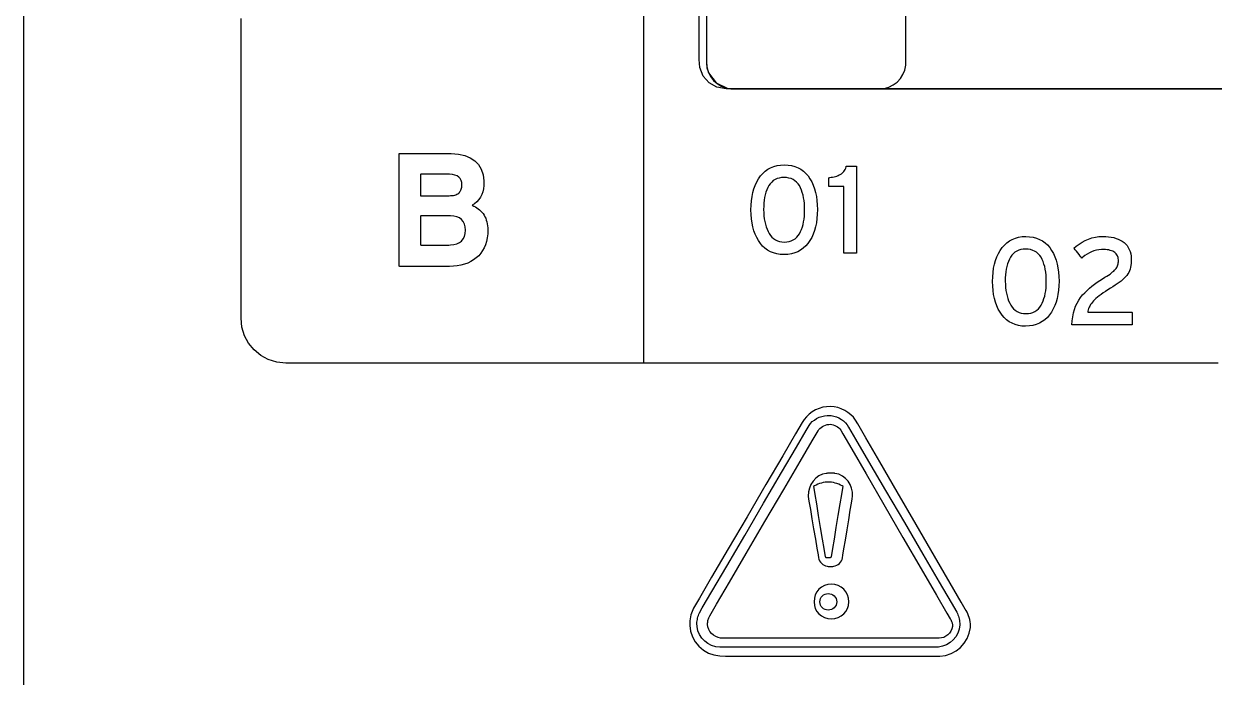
# Model space of a CAD drawing. Extents: x 1 to 47.7, y 0.2 to 35.
# Drawn here: x 25.996 to 27.326, y 10.314 to 11.044 of the extents above; entities that cross this region are included whole.
import ezdxf

# ---------------------------------------------------------------- set-up
doc = ezdxf.new("R2010")
doc.units = 0
doc.header["$MEASUREMENT"] = 0
for name, color, linetype in [('5_1___24__TARGET_LEDS___12', 7, 'CONTINUOUS'), ('6_1__EMPTY_IO_BOARD_POSITI', 7, 'CONTINUOUS'), ('6_2___8__INDEPENDENT_INPUT', 7, 'CONTINUOUS'), ('6_3___8__OPTOISO_INDEPENDE', 7, 'CONTINUOUS'), ('6_4___24__OPTOISO_INDEPEND', 7, 'CONTINUOUS'), ('6_5___8__INDEPENDENT_INPUT', 7, 'CONTINUOUS'), ('6_6___8__INDEPENDENT_INPUT', 7, 'CONTINUOUS'), ('6_7___8__OPTOISO_INDEPENDE', 7, 'CONTINUOUS'), ('6_8___8__OPTOISO_INDEPENDE', 7, 'CONTINUOUS'), ('7_0_____DWG', 7, 'CONTINUOUS')]:
    doc.layers.add(name, color=color, linetype=linetype)

msp = doc.modelspace()

# ---------------------------------------------------------------- linework, layer by layer
at = {"layer": '5_1___24__TARGET_LEDS___12'}
for points in [[(26.7589, 11.0967), (26.7589, 11.04), (26.7589, 11.0269), (26.7589, 11.0157), (26.7589, 11.0071), (26.7589, 11.0018), (26.7592, 10.9959), (26.7613, 10.989), (26.7698, 10.9778), (26.7829, 10.9717), (26.7866, 10.9712), (26.7885, 10.9711), (26.7909, 10.9711), (26.7957, 10.9711), (26.8032, 10.9711), (26.8134, 10.9711), (26.8261, 10.9711), (26.8415, 10.9711), (26.8593, 10.9711), (26.8796, 10.9711), (26.9023, 10.9711), (26.9273, 10.9711), (26.9547, 10.9711), (26.9842, 10.9711), (27.0159, 10.9711), (27.0497, 10.9711), (27.0856, 10.9711), (27.1235, 10.9711), (27.1633, 10.9711), (27.2486, 10.9711), (27.3411, 10.9711)], [(26.7589, 11.0578), (26.7589, 11.016), (26.7589, 11.0003), (26.7594, 10.9948), (26.761, 10.9896), (26.7635, 10.9848), (26.7667, 10.9806), (26.7707, 10.9771), (26.7754, 10.9742), (26.7805, 10.9723), (26.786, 10.9712), (26.7905, 10.9711), (26.8023, 10.9711), (26.8229, 10.9711), (26.849, 10.9711), (26.8775, 10.9711), (26.9052, 10.9711), (26.9289, 10.9711), (26.9455, 10.9711), (26.9518, 10.9711), (26.9575, 10.9716), (26.9628, 10.9731), (26.9677, 10.9756), (26.972, 10.9787), (26.9756, 10.9826), (26.9785, 10.9871), (26.9805, 10.9921), (26.9816, 10.9975), (26.9817, 11.0044), (26.9817, 11.0342), (26.9817, 11.0859)]]:
    msp.add_lwpolyline(points, dxfattribs=at)
at = {"layer": '6_1__EMPTY_IO_BOARD_POSITI'}
msp.add_lwpolyline([(27.3928, 10.971), (27.3244, 10.971), (27.2594, 10.971), (27.1978, 10.971), (27.1398, 10.971), (27.0855, 10.971), (27.0352, 10.971), (26.989, 10.971), (26.9469, 10.971), (26.9093, 10.971), (26.8761, 10.971), (26.8477, 10.971), (26.824, 10.971), (26.8054, 10.971), (26.7919, 10.971), (26.7837, 10.971), (26.7809, 10.971), (26.7706, 10.9729), (26.7618, 10.9779), (26.7553, 10.9855), (26.7515, 10.995), (26.7509, 11.004), (26.7509, 11.0138), (26.7509, 11.0286), (26.7509, 11.0661)], dxfattribs=at)
at = {"layer": '6_2___8__INDEPENDENT_INPUT'}
for points in [[(26.7589, 11.0967), (26.7589, 11.04), (26.7589, 11.0269), (26.7589, 11.0157), (26.7589, 11.0071), (26.7589, 11.0018), (26.7592, 10.9959), (26.7613, 10.989), (26.7698, 10.9778), (26.7829, 10.9717), (26.7866, 10.9712), (26.7885, 10.9711), (26.7909, 10.9711), (26.7957, 10.9711), (26.8032, 10.9711), (26.8134, 10.9711), (26.8261, 10.9711), (26.8415, 10.9711), (26.8593, 10.9711), (26.8796, 10.9711), (26.9023, 10.9711), (26.9273, 10.9711), (26.9547, 10.9711), (26.9842, 10.9711), (27.0159, 10.9711), (27.0497, 10.9711), (27.0856, 10.9711), (27.1235, 10.9711), (27.1633, 10.9711), (27.2486, 10.9711), (27.3411, 10.9711)], [(26.7589, 11.0578), (26.7589, 11.016), (26.7589, 11.0003), (26.7594, 10.9948), (26.761, 10.9896), (26.7635, 10.9848), (26.7667, 10.9806), (26.7707, 10.9771), (26.7754, 10.9742), (26.7805, 10.9723), (26.786, 10.9712), (26.7905, 10.9711), (26.8023, 10.9711), (26.8229, 10.9711), (26.849, 10.9711), (26.8775, 10.9711), (26.9052, 10.9711), (26.9289, 10.9711), (26.9455, 10.9711), (26.9518, 10.9711), (26.9575, 10.9716), (26.9628, 10.9731), (26.9677, 10.9756), (26.972, 10.9787), (26.9756, 10.9826), (26.9785, 10.9871), (26.9805, 10.9921), (26.9816, 10.9975), (26.9817, 11.0044), (26.9817, 11.0342), (26.9817, 11.0859)]]:
    msp.add_lwpolyline(points, dxfattribs=at)
at = {"layer": '6_3___8__OPTOISO_INDEPENDE'}
for points in [[(26.7589, 11.0967), (26.7589, 11.04), (26.7589, 11.0269), (26.7589, 11.0157), (26.7589, 11.0071), (26.7589, 11.0018), (26.7592, 10.9959), (26.7613, 10.989), (26.7698, 10.9778), (26.7829, 10.9717), (26.7866, 10.9712), (26.7885, 10.9711), (26.7909, 10.9711), (26.7957, 10.9711), (26.8032, 10.9711), (26.8134, 10.9711), (26.8261, 10.9711), (26.8415, 10.9711), (26.8593, 10.9711), (26.8796, 10.9711), (26.9023, 10.9711), (26.9273, 10.9711), (26.9547, 10.9711), (26.9842, 10.9711), (27.0159, 10.9711), (27.0497, 10.9711), (27.0856, 10.9711), (27.1235, 10.9711), (27.1633, 10.9711), (27.2486, 10.9711), (27.3411, 10.9711)], [(26.7589, 11.0578), (26.7589, 11.016), (26.7589, 11.0003), (26.7594, 10.9948), (26.761, 10.9896), (26.7635, 10.9848), (26.7667, 10.9806), (26.7707, 10.9771), (26.7754, 10.9742), (26.7805, 10.9723), (26.786, 10.9712), (26.7905, 10.9711), (26.8023, 10.9711), (26.8229, 10.9711), (26.849, 10.9711), (26.8775, 10.9711), (26.9052, 10.9711), (26.9289, 10.9711), (26.9455, 10.9711), (26.9518, 10.9711), (26.9575, 10.9716), (26.9628, 10.9731), (26.9677, 10.9756), (26.972, 10.9787), (26.9756, 10.9826), (26.9785, 10.9871), (26.9805, 10.9921), (26.9816, 10.9975), (26.9817, 11.0044), (26.9817, 11.0342), (26.9817, 11.0859)]]:
    msp.add_lwpolyline(points, dxfattribs=at)
at = {"layer": '6_4___24__OPTOISO_INDEPEND'}
for points in [[(26.7589, 11.0967), (26.7589, 11.04), (26.7589, 11.0269), (26.7589, 11.0157), (26.7589, 11.0071), (26.7589, 11.0018), (26.7592, 10.9959), (26.7613, 10.989), (26.7698, 10.9778), (26.7829, 10.9717), (26.7866, 10.9712), (26.7885, 10.9711), (26.7909, 10.9711), (26.7957, 10.9711), (26.8032, 10.9711), (26.8134, 10.9711), (26.8261, 10.9711), (26.8415, 10.9711), (26.8593, 10.9711), (26.8796, 10.9711), (26.9023, 10.9711), (26.9273, 10.9711), (26.9547, 10.9711), (26.9842, 10.9711), (27.0159, 10.9711), (27.0497, 10.9711), (27.0856, 10.9711), (27.1235, 10.9711), (27.1633, 10.9711), (27.2486, 10.9711), (27.3411, 10.9711)], [(26.7589, 11.0578), (26.7589, 11.016), (26.7589, 11.0003), (26.7594, 10.9948), (26.761, 10.9896), (26.7635, 10.9848), (26.7667, 10.9806), (26.7707, 10.9771), (26.7754, 10.9742), (26.7805, 10.9723), (26.786, 10.9712), (26.7905, 10.9711), (26.8023, 10.9711), (26.8229, 10.9711), (26.849, 10.9711), (26.8775, 10.9711), (26.9052, 10.9711), (26.9289, 10.9711), (26.9455, 10.9711), (26.9518, 10.9711), (26.9575, 10.9716), (26.9628, 10.9731), (26.9677, 10.9756), (26.972, 10.9787), (26.9756, 10.9826), (26.9785, 10.9871), (26.9805, 10.9921), (26.9816, 10.9975), (26.9817, 11.0044), (26.9817, 11.0342), (26.9817, 11.0859)]]:
    msp.add_lwpolyline(points, dxfattribs=at)
at = {"layer": '6_5___8__INDEPENDENT_INPUT'}
for points in [[(26.7589, 11.0967), (26.7589, 11.04), (26.7589, 11.0269), (26.7589, 11.0157), (26.7589, 11.0071), (26.7589, 11.0018), (26.7592, 10.9959), (26.7613, 10.989), (26.7698, 10.9778), (26.7829, 10.9717), (26.7866, 10.9712), (26.7885, 10.9711), (26.7909, 10.9711), (26.7957, 10.9711), (26.8032, 10.9711), (26.8134, 10.9711), (26.8261, 10.9711), (26.8415, 10.9711), (26.8593, 10.9711), (26.8796, 10.9711), (26.9023, 10.9711), (26.9273, 10.9711), (26.9547, 10.9711), (26.9842, 10.9711), (27.0159, 10.9711), (27.0497, 10.9711), (27.0856, 10.9711), (27.1235, 10.9711), (27.1633, 10.9711), (27.2486, 10.9711), (27.3411, 10.9711)], [(26.7589, 11.0578), (26.7589, 11.016), (26.7589, 11.0003), (26.7594, 10.9948), (26.761, 10.9896), (26.7635, 10.9848), (26.7667, 10.9806), (26.7707, 10.9771), (26.7754, 10.9742), (26.7805, 10.9723), (26.786, 10.9712), (26.7905, 10.9711), (26.8023, 10.9711), (26.8229, 10.9711), (26.849, 10.9711), (26.8775, 10.9711), (26.9052, 10.9711), (26.9289, 10.9711), (26.9455, 10.9711), (26.9518, 10.9711), (26.9575, 10.9716), (26.9628, 10.9731), (26.9677, 10.9756), (26.972, 10.9787), (26.9756, 10.9826), (26.9785, 10.9871), (26.9805, 10.9921), (26.9816, 10.9975), (26.9817, 11.0044), (26.9817, 11.0342), (26.9817, 11.0859)]]:
    msp.add_lwpolyline(points, dxfattribs=at)
at = {"layer": '6_6___8__INDEPENDENT_INPUT'}
for points in [[(26.7589, 11.0967), (26.7589, 11.04), (26.7589, 11.0269), (26.7589, 11.0157), (26.7589, 11.0071), (26.7589, 11.0018), (26.7592, 10.9959), (26.7613, 10.989), (26.7698, 10.9778), (26.7829, 10.9717), (26.7866, 10.9712), (26.7885, 10.9711), (26.7909, 10.9711), (26.7957, 10.9711), (26.8032, 10.9711), (26.8134, 10.9711), (26.8261, 10.9711), (26.8415, 10.9711), (26.8593, 10.9711), (26.8796, 10.9711), (26.9023, 10.9711), (26.9273, 10.9711), (26.9547, 10.9711), (26.9842, 10.9711), (27.0159, 10.9711), (27.0497, 10.9711), (27.0856, 10.9711), (27.1235, 10.9711), (27.1633, 10.9711), (27.2486, 10.9711), (27.3411, 10.9711)], [(26.7589, 11.0578), (26.7589, 11.016), (26.7589, 11.0003), (26.7594, 10.9948), (26.761, 10.9896), (26.7635, 10.9848), (26.7667, 10.9806), (26.7707, 10.9771), (26.7754, 10.9742), (26.7805, 10.9723), (26.786, 10.9712), (26.7905, 10.9711), (26.8023, 10.9711), (26.8229, 10.9711), (26.849, 10.9711), (26.8775, 10.9711), (26.9052, 10.9711), (26.9289, 10.9711), (26.9455, 10.9711), (26.9518, 10.9711), (26.9575, 10.9716), (26.9628, 10.9731), (26.9677, 10.9756), (26.972, 10.9787), (26.9756, 10.9826), (26.9785, 10.9871), (26.9805, 10.9921), (26.9816, 10.9975), (26.9817, 11.0044), (26.9817, 11.0342), (26.9817, 11.0859)]]:
    msp.add_lwpolyline(points, dxfattribs=at)
at = {"layer": '6_7___8__OPTOISO_INDEPENDE'}
for points in [[(26.7589, 11.0967), (26.7589, 11.04), (26.7589, 11.0269), (26.7589, 11.0157), (26.7589, 11.0071), (26.7589, 11.0018), (26.7592, 10.9959), (26.7613, 10.989), (26.7698, 10.9778), (26.7829, 10.9717), (26.7866, 10.9712), (26.7885, 10.9711), (26.7909, 10.9711), (26.7957, 10.9711), (26.8032, 10.9711), (26.8134, 10.9711), (26.8261, 10.9711), (26.8415, 10.9711), (26.8593, 10.9711), (26.8796, 10.9711), (26.9023, 10.9711), (26.9273, 10.9711), (26.9547, 10.9711), (26.9842, 10.9711), (27.0159, 10.9711), (27.0497, 10.9711), (27.0856, 10.9711), (27.1235, 10.9711), (27.1633, 10.9711), (27.2486, 10.9711), (27.3411, 10.9711)], [(26.7589, 11.0578), (26.7589, 11.016), (26.7589, 11.0003), (26.7594, 10.9948), (26.761, 10.9896), (26.7635, 10.9848), (26.7667, 10.9806), (26.7707, 10.9771), (26.7754, 10.9742), (26.7805, 10.9723), (26.786, 10.9712), (26.7905, 10.9711), (26.8023, 10.9711), (26.8229, 10.9711), (26.849, 10.9711), (26.8775, 10.9711), (26.9052, 10.9711), (26.9289, 10.9711), (26.9455, 10.9711), (26.9518, 10.9711), (26.9575, 10.9716), (26.9628, 10.9731), (26.9677, 10.9756), (26.972, 10.9787), (26.9756, 10.9826), (26.9785, 10.9871), (26.9805, 10.9921), (26.9816, 10.9975), (26.9817, 11.0044), (26.9817, 11.0342), (26.9817, 11.0859)]]:
    msp.add_lwpolyline(points, dxfattribs=at)
at = {"layer": '6_8___8__OPTOISO_INDEPENDE'}
for points in [[(26.7589, 11.0967), (26.7589, 11.04), (26.7589, 11.0269), (26.7589, 11.0157), (26.7589, 11.0071), (26.7589, 11.0018), (26.7592, 10.9959), (26.7613, 10.989), (26.7698, 10.9778), (26.7829, 10.9717), (26.7866, 10.9712), (26.7885, 10.9711), (26.7909, 10.9711), (26.7957, 10.9711), (26.8032, 10.9711), (26.8134, 10.9711), (26.8261, 10.9711), (26.8415, 10.9711), (26.8593, 10.9711), (26.8796, 10.9711), (26.9023, 10.9711), (26.9273, 10.9711), (26.9547, 10.9711), (26.9842, 10.9711), (27.0159, 10.9711), (27.0497, 10.9711), (27.0856, 10.9711), (27.1235, 10.9711), (27.1633, 10.9711), (27.2486, 10.9711), (27.3411, 10.9711)], [(26.7589, 11.0578), (26.7589, 11.016), (26.7589, 11.0003), (26.7594, 10.9948), (26.761, 10.9896), (26.7635, 10.9848), (26.7667, 10.9806), (26.7707, 10.9771), (26.7754, 10.9742), (26.7805, 10.9723), (26.786, 10.9712), (26.7905, 10.9711), (26.8023, 10.9711), (26.8229, 10.9711), (26.849, 10.9711), (26.8775, 10.9711), (26.9052, 10.9711), (26.9289, 10.9711), (26.9455, 10.9711), (26.9518, 10.9711), (26.9575, 10.9716), (26.9628, 10.9731), (26.9677, 10.9756), (26.972, 10.9787), (26.9756, 10.9826), (26.9785, 10.9871), (26.9805, 10.9921), (26.9816, 10.9975), (26.9817, 11.0044), (26.9817, 11.0342), (26.9817, 11.0859)]]:
    msp.add_lwpolyline(points, dxfattribs=at)
at = {"layer": '7_0_____DWG'}
for points in [[(25.9959, 10.2811), (25.9959, 10.3506), (25.9959, 10.4209), (25.9959, 10.4918), (25.9959, 10.5634), (25.9959, 10.6355), (25.9959, 10.7083), (25.9959, 10.8553), (25.9959, 11.004), (25.9959, 11.1543), (25.9959, 11.3058), (25.9959, 11.4581), (25.9959, 11.7644), (25.9959, 12.0706), (25.9959, 12.223), (25.9959, 12.3745), (25.9959, 12.5247)], [(26.6887, 11.1491), (26.6887, 10.6648)], [(27.3309, 10.6648), (27.281, 10.6648), (27.2322, 10.6648), (27.1844, 10.6648), (27.1378, 10.6648), (27.0923, 10.6648), (27.0478, 10.6648), (27.0046, 10.6648), (26.9624, 10.6648), (26.9215, 10.6648), (26.8816, 10.6648), (26.843, 10.6648), (26.8056, 10.6648), (26.7693, 10.6648), (26.7343, 10.6648), (26.7005, 10.6648), (26.668, 10.6648), (26.6367, 10.6648), (26.6066, 10.6648), (26.5779, 10.6648), (26.5504, 10.6648), (26.5242, 10.6648), (26.4993, 10.6648), (26.4758, 10.6648), (26.4536, 10.6648), (26.4327, 10.6648), (26.4132, 10.6648), (26.3951, 10.6648), (26.3783, 10.6648), (26.363, 10.6648), (26.349, 10.6648), (26.3365, 10.6648), (26.3254, 10.6648), (26.3157, 10.6648), (26.3075, 10.6648), (26.3008, 10.6648), (26.2955, 10.6648), (26.2917, 10.6648), (26.2895, 10.6648), (26.2887, 10.6648), (26.2786, 10.6658), (26.2692, 10.6687), (26.2607, 10.6733), (26.2533, 10.6794), (26.2472, 10.6868), (26.2426, 10.6953), (26.2397, 10.7047), (26.2387, 10.7148), (26.2387, 10.7151), (26.2387, 10.7159), (26.2387, 10.7193), (26.2387, 10.7249), (26.2387, 10.7325), (26.2387, 10.7422), (26.2387, 10.7538), (26.2387, 10.7674), (26.2387, 10.7827), (26.2387, 10.7997), (26.2387, 10.8185), (26.2387, 10.8388), (26.2387, 10.8606), (26.2387, 10.8839), (26.2387, 10.9085), (26.2387, 10.9345), (26.2387, 10.9617), (26.2387, 10.99), (26.2387, 11.0194), (26.2387, 11.0499)]]:
    msp.add_lwpolyline(points, dxfattribs=at)
for points in [[(26.5146, 10.8135), (26.5144, 10.809), (26.5138, 10.8047), (26.513, 10.8007), (26.5119, 10.797), (26.5105, 10.7936), (26.5087, 10.7904), (26.5067, 10.7874), (26.5043, 10.7847), (26.5016, 10.7823), (26.4986, 10.78), (26.4954, 10.7781), (26.492, 10.7765), (26.4883, 10.7751), (26.4845, 10.7741), (26.4804, 10.7733), (26.4761, 10.7729), (26.4716, 10.7727), (26.4694, 10.7727), (26.4641, 10.7727), (26.4563, 10.7727), (26.447, 10.7727), (26.4372, 10.7727), (26.4282, 10.7727), (26.4208, 10.7727), (26.4163, 10.7727), (26.4153, 10.7732), (26.4153, 10.7809), (26.4153, 10.7957), (26.4153, 10.8153), (26.4153, 10.8371), (26.4153, 10.8587), (26.4153, 10.8779), (26.4153, 10.892), (26.4153, 10.8988), (26.4166, 10.899), (26.4216, 10.899), (26.4292, 10.899), (26.4385, 10.899), (26.4483, 10.899), (26.4576, 10.899), (26.4653, 10.899), (26.4702, 10.899), (26.4735, 10.899), (26.4816, 10.8983), (26.4888, 10.8967), (26.4949, 10.8942), (26.5, 10.8908), (26.5041, 10.8865), (26.5071, 10.8813), (26.5092, 10.8752), (26.5102, 10.8682), (26.5102, 10.8631), (26.5098, 10.8595), (26.509, 10.8561), (26.5078, 10.853), (26.5063, 10.8501), (26.5044, 10.8474), (26.5022, 10.845), (26.4996, 10.8428), (26.4972, 10.841), (26.499, 10.8402), (26.5007, 10.8393), (26.5023, 10.8382), (26.5039, 10.8371), (26.5053, 10.8359), (26.5067, 10.8346), (26.508, 10.8332), (26.5093, 10.8317), (26.5104, 10.83), (26.5113, 10.8283), (26.5122, 10.8265), (26.5128, 10.8245), (26.5134, 10.8225), (26.5139, 10.8204), (26.5142, 10.8182), (26.5145, 10.8159)], [(26.8829, 10.8362), (26.8827, 10.8311), (26.8823, 10.8262), (26.8817, 10.8215), (26.8808, 10.8171), (26.8796, 10.8129), (26.8782, 10.8089), (26.8765, 10.8052), (26.8745, 10.8017), (26.8723, 10.7985), (26.8698, 10.7956), (26.8671, 10.7931), (26.8641, 10.791), (26.8609, 10.7892), (26.8575, 10.7878), (26.8538, 10.7868), (26.8498, 10.7862), (26.8456, 10.7859), (26.8414, 10.7862), (26.8375, 10.7868), (26.8338, 10.7878), (26.8304, 10.7892), (26.8272, 10.7909), (26.8243, 10.7931), (26.8216, 10.7955), (26.8191, 10.7984), (26.8169, 10.8016), (26.815, 10.805), (26.8133, 10.8087), (26.8118, 10.8126), (26.8107, 10.8168), (26.8098, 10.8212), (26.8091, 10.8259), (26.8087, 10.8308), (26.8086, 10.836), (26.8087, 10.8411), (26.8091, 10.8461), (26.8098, 10.8507), (26.8107, 10.8552), (26.8119, 10.8594), (26.8133, 10.8633), (26.8151, 10.8671), (26.817, 10.8705), (26.8193, 10.8738), (26.8218, 10.8767), (26.8245, 10.8792), (26.8274, 10.8813), (26.8306, 10.883), (26.8341, 10.8844), (26.8378, 10.8854), (26.8417, 10.886), (26.8459, 10.8862), (26.8501, 10.886), (26.854, 10.8854), (26.8577, 10.8844), (26.8612, 10.883), (26.8644, 10.8813), (26.8673, 10.8792), (26.87, 10.8767), (26.8724, 10.8739), (26.8746, 10.8707), (26.8766, 10.8673), (26.8782, 10.8636), (26.8796, 10.8596), (26.8808, 10.8555), (26.8817, 10.851), (26.8823, 10.8463), (26.8827, 10.8414)], [(26.9124, 10.7875), (26.9124, 10.7903), (26.9124, 10.7979), (26.9124, 10.8088), (26.9124, 10.8215), (26.9124, 10.8345), (26.9124, 10.8465), (26.9124, 10.8559), (26.9124, 10.8613), (26.9123, 10.862), (26.911, 10.862), (26.9089, 10.862), (26.9063, 10.862), (26.9033, 10.862), (26.9005, 10.862), (26.8981, 10.862), (26.8964, 10.862), (26.8957, 10.862), (26.8957, 10.8624), (26.8957, 10.8634), (26.8957, 10.8649), (26.8957, 10.8666), (26.8957, 10.8683), (26.8957, 10.87), (26.8957, 10.8712), (26.8957, 10.8719), (26.8966, 10.8721), (26.8983, 10.8723), (26.8999, 10.8726), (26.9015, 10.8729), (26.903, 10.8733), (26.9045, 10.8737), (26.9059, 10.8743), (26.9072, 10.8749), (26.9085, 10.8755), (26.9097, 10.8762), (26.9107, 10.877), (26.9117, 10.8779), (26.9126, 10.8789), (26.9133, 10.88), (26.914, 10.8812), (26.9145, 10.8825), (26.9149, 10.8839), (26.9152, 10.8847), (26.9161, 10.8847), (26.9175, 10.8847), (26.9193, 10.8847), (26.9213, 10.8847), (26.9233, 10.8847), (26.9249, 10.8847), (26.9261, 10.8847), (26.9265, 10.8847), (26.9265, 10.8809), (26.9265, 10.8711), (26.9265, 10.8569), (26.9265, 10.8404), (26.9265, 10.8233), (26.9265, 10.8078), (26.9265, 10.7955), (26.9265, 10.7885), (26.9264, 10.7875), (26.9254, 10.7875), (26.9236, 10.7875), (26.9213, 10.7875), (26.9189, 10.7875), (26.9165, 10.7875), (26.9144, 10.7875), (26.913, 10.7875)], [(26.4854, 10.8637), (26.4853, 10.8664), (26.4846, 10.8688), (26.4836, 10.8708), (26.4821, 10.8725), (26.4801, 10.8738), (26.4777, 10.8748), (26.4749, 10.8754), (26.4716, 10.8757), (26.4698, 10.8757), (26.4671, 10.8757), (26.4629, 10.8757), (26.4576, 10.8757), (26.452, 10.8757), (26.4468, 10.8757), (26.4425, 10.8757), (26.4398, 10.8757), (26.4393, 10.8756), (26.4393, 10.8741), (26.4393, 10.8711), (26.4393, 10.8673), (26.4393, 10.863), (26.4393, 10.8588), (26.4393, 10.8552), (26.4393, 10.8527), (26.4393, 10.8517), (26.4406, 10.8517), (26.444, 10.8517), (26.4488, 10.8517), (26.4545, 10.8517), (26.4603, 10.8517), (26.4655, 10.8517), (26.4694, 10.8517), (26.4715, 10.8517), (26.4728, 10.8518), (26.4745, 10.8519), (26.476, 10.8521), (26.4775, 10.8524), (26.4788, 10.8528), (26.48, 10.8533), (26.481, 10.8539), (26.482, 10.8547), (26.4827, 10.8554), (26.4834, 10.8563), (26.4839, 10.8572), (26.4844, 10.8581), (26.4848, 10.8591), (26.485, 10.8602), (26.4853, 10.8613), (26.4854, 10.8624)], [(26.8686, 10.836), (26.8685, 10.8396), (26.8683, 10.8431), (26.868, 10.8464), (26.8674, 10.8495), (26.8668, 10.8525), (26.866, 10.8554), (26.865, 10.8581), (26.864, 10.8606), (26.8627, 10.863), (26.8612, 10.8651), (26.8596, 10.867), (26.8577, 10.8685), (26.8557, 10.8698), (26.8535, 10.8708), (26.851, 10.8715), (26.8484, 10.872), (26.8456, 10.8721), (26.8428, 10.872), (26.8402, 10.8715), (26.8379, 10.8708), (26.8357, 10.8698), (26.8336, 10.8686), (26.8318, 10.867), (26.8302, 10.8652), (26.8287, 10.8631), (26.8275, 10.8608), (26.8264, 10.8583), (26.8254, 10.8557), (26.8246, 10.8528), (26.8239, 10.8498), (26.8234, 10.8467), (26.8231, 10.8434), (26.8229, 10.8399), (26.8228, 10.8362), (26.8229, 10.8326), (26.8231, 10.8292), (26.8235, 10.8259), (26.8241, 10.8228), (26.8247, 10.8198), (26.8256, 10.817), (26.8266, 10.8143), (26.8277, 10.8118), (26.829, 10.8094), (26.8305, 10.8072), (26.8321, 10.8054), (26.8339, 10.8038), (26.8359, 10.8024), (26.8381, 10.8014), (26.8405, 10.8007), (26.8431, 10.8002), (26.8459, 10.8), (26.8487, 10.8002), (26.8513, 10.8006), (26.8537, 10.8014), (26.8559, 10.8024), (26.8579, 10.8037), (26.8598, 10.8053), (26.8614, 10.8072), (26.8628, 10.8093), (26.8641, 10.8117), (26.8651, 10.8141), (26.8661, 10.8168), (26.8668, 10.8196), (26.8675, 10.8225), (26.868, 10.8257), (26.8683, 10.8289), (26.8685, 10.8324)], [(26.4894, 10.8131), (26.4891, 10.8169), (26.4883, 10.8201), (26.487, 10.8228), (26.4852, 10.8251), (26.4828, 10.8269), (26.48, 10.8282), (26.4766, 10.829), (26.4727, 10.8294), (26.471, 10.8294), (26.4678, 10.8294), (26.463, 10.8294), (26.4573, 10.8294), (26.4514, 10.8294), (26.446, 10.8294), (26.4418, 10.8294), (26.4395, 10.8294), (26.4393, 10.8289), (26.4393, 10.8261), (26.4393, 10.8216), (26.4393, 10.816), (26.4393, 10.81), (26.4393, 10.8044), (26.4393, 10.7999), (26.4393, 10.7971), (26.4395, 10.7966), (26.4418, 10.7966), (26.446, 10.7966), (26.4514, 10.7966), (26.4573, 10.7966), (26.463, 10.7966), (26.4678, 10.7966), (26.471, 10.7966), (26.4727, 10.7967), (26.4766, 10.7971), (26.48, 10.798), (26.4828, 10.7993), (26.4852, 10.8011), (26.487, 10.8034), (26.4883, 10.8062), (26.4891, 10.8094)], [(27.1529, 10.7562), (27.1528, 10.7511), (27.1524, 10.7462), (27.1517, 10.7415), (27.1508, 10.737), (27.1496, 10.7329), (27.1482, 10.7289), (27.1465, 10.7252), (27.1446, 10.7217), (27.1424, 10.7185), (27.1399, 10.7156), (27.1372, 10.7131), (27.1342, 10.711), (27.131, 10.7092), (27.1275, 10.7078), (27.1238, 10.7068), (27.1198, 10.7062), (27.1156, 10.7059), (27.1115, 10.7061), (27.1076, 10.7068), (27.1039, 10.7078), (27.1005, 10.7092), (27.0973, 10.7109), (27.0943, 10.713), (27.0916, 10.7155), (27.0892, 10.7184), (27.087, 10.7215), (27.085, 10.725), (27.0833, 10.7286), (27.0819, 10.7326), (27.0807, 10.7367), (27.0798, 10.7412), (27.0792, 10.7458), (27.0788, 10.7508), (27.0787, 10.7559), (27.0788, 10.7611), (27.0792, 10.766), (27.0798, 10.7707), (27.0808, 10.7751), (27.0819, 10.7793), (27.0834, 10.7833), (27.0851, 10.787), (27.0871, 10.7905), (27.0893, 10.7937), (27.0918, 10.7966), (27.0945, 10.7991), (27.0975, 10.8013), (27.1007, 10.803), (27.1041, 10.8044), (27.1078, 10.8054), (27.1117, 10.806), (27.1159, 10.8062), (27.1201, 10.8059), (27.1241, 10.8053), (27.1278, 10.8043), (27.1312, 10.803), (27.1344, 10.8012), (27.1374, 10.7991), (27.1401, 10.7967), (27.1425, 10.7938), (27.1447, 10.7907), (27.1466, 10.7872), (27.1483, 10.7835), (27.1497, 10.7796), (27.1508, 10.7754), (27.1517, 10.771), (27.1524, 10.7663), (27.1528, 10.7614)], [(27.1672, 10.7074), (27.1676, 10.7121), (27.1682, 10.7165), (27.1691, 10.7207), (27.1702, 10.7247), (27.1715, 10.7284), (27.1731, 10.7318), (27.1749, 10.7351), (27.177, 10.7381), (27.1793, 10.7408), (27.1817, 10.7434), (27.1842, 10.7459), (27.1869, 10.7483), (27.1896, 10.7506), (27.1924, 10.7528), (27.1954, 10.755), (27.1984, 10.757), (27.2016, 10.7589), (27.2043, 10.7606), (27.2063, 10.7618), (27.2082, 10.763), (27.2099, 10.7642), (27.2115, 10.7654), (27.2128, 10.7665), (27.2141, 10.7675), (27.2151, 10.7685), (27.216, 10.7695), (27.2167, 10.7705), (27.2174, 10.7714), (27.2179, 10.7724), (27.2183, 10.7735), (27.2187, 10.7745), (27.219, 10.7755), (27.2192, 10.7766), (27.2193, 10.7777), (27.2194, 10.7788), (27.2193, 10.7801), (27.2192, 10.7814), (27.2189, 10.7826), (27.2186, 10.7837), (27.2181, 10.7847), (27.2175, 10.7857), (27.2169, 10.7867), (27.2161, 10.7875), (27.2152, 10.7883), (27.2141, 10.789), (27.2129, 10.7897), (27.2116, 10.7902), (27.2101, 10.7907), (27.2085, 10.7911), (27.2067, 10.7914), (27.2048, 10.7916), (27.2028, 10.7917), (27.2003, 10.7916), (27.1975, 10.7914), (27.1947, 10.7909), (27.192, 10.7901), (27.1894, 10.7892), (27.1868, 10.788), (27.1844, 10.7865), (27.1819, 10.7848), (27.1796, 10.7829), (27.1785, 10.7821), (27.1778, 10.7829), (27.1767, 10.7842), (27.1754, 10.7859), (27.1738, 10.7878), (27.1723, 10.7897), (27.171, 10.7913), (27.1701, 10.7924), (27.1696, 10.793), (27.1721, 10.7952), (27.1753, 10.7977), (27.1787, 10.7999), (27.1823, 10.8018), (27.1859, 10.8033), (27.1897, 10.8045), (27.1936, 10.8054), (27.1976, 10.806), (27.2018, 10.8062), (27.2051, 10.8061), (27.2082, 10.8059), (27.2112, 10.8054), (27.214, 10.8049), (27.2167, 10.8041), (27.2191, 10.8032), (27.2214, 10.8021), (27.2236, 10.8009), (27.2256, 10.7995), (27.2273, 10.7978), (27.2289, 10.796), (27.2302, 10.794), (27.2314, 10.7918), (27.2323, 10.7895), (27.233, 10.7869), (27.2334, 10.7842), (27.2337, 10.7813), (27.2337, 10.7786), (27.2336, 10.7762), (27.2333, 10.7739), (27.2329, 10.7718), (27.2323, 10.7697), (27.2316, 10.7678), (27.2308, 10.766), (27.2298, 10.7643), (27.2286, 10.7626), (27.2273, 10.7611), (27.2258, 10.7596), (27.2241, 10.758), (27.2222, 10.7564), (27.2202, 10.7549), (27.218, 10.7532), (27.2157, 10.7516), (27.2131, 10.7499), (27.2104, 10.7483), (27.2075, 10.7465), (27.2048, 10.7448), (27.2023, 10.7431), (27.1999, 10.7415), (27.1978, 10.7399), (27.1959, 10.7384), (27.1942, 10.7369), (27.1927, 10.7355), (27.1914, 10.7342), (27.1902, 10.7328), (27.1892, 10.7314), (27.1882, 10.73), (27.1874, 10.7285), (27.1866, 10.7271), (27.186, 10.7256), (27.1855, 10.7241), (27.1851, 10.7226), (27.185, 10.7215), (27.1879, 10.7215), (27.1935, 10.7215), (27.2009, 10.7215), (27.2093, 10.7215), (27.2177, 10.7215), (27.2253, 10.7215), (27.2311, 10.7215), (27.2343, 10.7215), (27.2347, 10.7214), (27.2347, 10.7204), (27.2347, 10.7187), (27.2347, 10.7165), (27.2347, 10.7141), (27.2347, 10.7117), (27.2347, 10.7097), (27.2347, 10.7082), (27.2347, 10.7075), (27.2332, 10.7074), (27.2275, 10.7074), (27.2187, 10.7074), (27.2079, 10.7074), (27.1965, 10.7074), (27.1854, 10.7074), (27.1761, 10.7074), (27.1696, 10.7074)], [(27.1387, 10.7559), (27.1386, 10.7596), (27.1384, 10.763), (27.138, 10.7663), (27.1375, 10.7695), (27.1369, 10.7725), (27.1361, 10.7754), (27.1351, 10.7781), (27.134, 10.7806), (27.1328, 10.783), (27.1313, 10.7851), (27.1296, 10.7869), (27.1278, 10.7885), (27.1257, 10.7897), (27.1235, 10.7907), (27.1211, 10.7915), (27.1185, 10.7919), (27.1156, 10.7921), (27.1129, 10.7919), (27.1103, 10.7915), (27.1079, 10.7908), (27.1057, 10.7898), (27.1037, 10.7885), (27.1019, 10.787), (27.1002, 10.7852), (27.0988, 10.7831), (27.0975, 10.7808), (27.0964, 10.7783), (27.0954, 10.7756), (27.0946, 10.7728), (27.094, 10.7698), (27.0935, 10.7666), (27.0931, 10.7633), (27.0929, 10.7599), (27.0929, 10.7562), (27.093, 10.7526), (27.0932, 10.7492), (27.0936, 10.7459), (27.0941, 10.7427), (27.0948, 10.7398), (27.0956, 10.7369), (27.0966, 10.7343), (27.0978, 10.7318), (27.0991, 10.7294), (27.1005, 10.7272), (27.1022, 10.7253), (27.104, 10.7237), (27.106, 10.7224), (27.1082, 10.7214), (27.1106, 10.7206), (27.1132, 10.7202), (27.1159, 10.72), (27.1187, 10.7202), (27.1213, 10.7206), (27.1238, 10.7213), (27.126, 10.7224), (27.128, 10.7237), (27.1298, 10.7253), (27.1315, 10.7271), (27.1329, 10.7293), (27.1341, 10.7316), (27.1352, 10.7341), (27.1361, 10.7367), (27.1369, 10.7395), (27.1375, 10.7425), (27.138, 10.7456), (27.1384, 10.7489), (27.1386, 10.7523)], [(27.0482, 10.3896), (27.0436, 10.3975), (27.0314, 10.4186), (27.0138, 10.4489), (26.9933, 10.4843), (26.9721, 10.5208), (26.9526, 10.5544), (26.9371, 10.5811), (26.928, 10.5968), (26.9256, 10.6009), (26.9231, 10.6041), (26.9202, 10.607), (26.917, 10.6096), (26.9134, 10.6119), (26.9096, 10.6137), (26.9056, 10.615), (26.9016, 10.6159), (26.8975, 10.6162), (26.8932, 10.616), (26.8889, 10.6153), (26.8847, 10.6141), (26.8808, 10.6124), (26.877, 10.6102), (26.8736, 10.6077), (26.8706, 10.6048), (26.868, 10.6016), (26.866, 10.5984), (26.8585, 10.5857), (26.8442, 10.5612), (26.8253, 10.5289), (26.8042, 10.4929), (26.7832, 10.4571), (26.7647, 10.4254), (26.751, 10.4021), (26.7445, 10.3909), (26.7436, 10.3891), (26.7428, 10.3872), (26.7421, 10.3852), (26.7415, 10.3832), (26.741, 10.3811), (26.7406, 10.3789), (26.7404, 10.3768), (26.7402, 10.3747), (26.7402, 10.3716), (26.7411, 10.365), (26.7433, 10.3588), (26.7464, 10.3532), (26.7505, 10.3482), (26.7554, 10.344), (26.761, 10.3407), (26.7672, 10.3385), (26.7737, 10.3374), (26.7801, 10.3373), (26.8, 10.3373), (26.8321, 10.3373), (26.8716, 10.3373), (26.914, 10.3373), (26.9546, 10.3373), (26.9887, 10.3373), (27.0117, 10.3373), (27.0198, 10.3373), (27.0262, 10.3381), (27.0323, 10.34), (27.0379, 10.343), (27.0428, 10.3469), (27.047, 10.3516), (27.0503, 10.357), (27.0526, 10.3629), (27.0538, 10.3692), (27.0538, 10.3734), (27.0536, 10.3757), (27.0532, 10.378), (27.0526, 10.3803), (27.0518, 10.3824), (27.051, 10.3845), (27.0501, 10.3864), (27.0491, 10.3881)], [(26.8951, 10.6063), (26.8982, 10.6061), (26.9013, 10.6055), (26.9042, 10.6046), (26.907, 10.6034), (26.9097, 10.6018), (26.9121, 10.6), (26.9142, 10.598), (26.916, 10.5958), (26.9177, 10.593), (26.9256, 10.5796), (26.9401, 10.5547), (26.9591, 10.5224), (26.9801, 10.4866), (27.0008, 10.4511), (27.0191, 10.42), (27.0325, 10.3971), (27.0387, 10.3864), (27.0395, 10.3849), (27.04, 10.3834), (27.0406, 10.3819), (27.041, 10.3803), (27.0413, 10.3788), (27.0416, 10.3772), (27.0418, 10.3757), (27.0419, 10.3742), (27.0419, 10.3721), (27.0412, 10.3674), (27.0397, 10.363), (27.0375, 10.3589), (27.0346, 10.3553), (27.0311, 10.3523), (27.0271, 10.3499), (27.0227, 10.3482), (27.0181, 10.3474), (27.0128, 10.3473), (26.9941, 10.3473), (26.9631, 10.3473), (26.9244, 10.3473), (26.8824, 10.3473), (26.8418, 10.3473), (26.8072, 10.3473), (26.7831, 10.3473), (26.774, 10.3473), (26.7692, 10.3478), (26.7647, 10.3491), (26.7606, 10.3512), (26.7569, 10.354), (26.7537, 10.3574), (26.7512, 10.3613), (26.7494, 10.3656), (26.7484, 10.3702), (26.7482, 10.3736), (26.7483, 10.3751), (26.7485, 10.3766), (26.7487, 10.3782), (26.749, 10.3797), (26.7494, 10.3813), (26.7499, 10.3828), (26.7504, 10.3843), (26.7511, 10.3857), (26.7542, 10.3911), (26.765, 10.4096), (26.7816, 10.4379), (26.8016, 10.4721), (26.8228, 10.5083), (26.8428, 10.5425), (26.8594, 10.5708), (26.8702, 10.5893), (26.8735, 10.5948), (26.8752, 10.5971), (26.8772, 10.5993), (26.8795, 10.6011), (26.882, 10.6028), (26.8848, 10.6041), (26.8877, 10.6052), (26.8907, 10.6059), (26.8938, 10.6063), (26.895, 10.6063), (26.895, 10.6063), (26.8951, 10.6063), (26.8951, 10.6063), (26.8951, 10.6063), (26.8951, 10.6063), (26.8951, 10.6063), (26.8951, 10.6063)], [(27.0191, 10.3573), (27.0099, 10.3573), (26.9854, 10.3573), (26.9503, 10.3573), (26.9093, 10.3573), (26.867, 10.3573), (26.8281, 10.3573), (26.7971, 10.3573), (26.7789, 10.3573), (26.7746, 10.3574), (26.7718, 10.3579), (26.7692, 10.359), (26.7667, 10.3605), (26.7646, 10.3624), (26.7628, 10.3646), (26.7614, 10.3671), (26.7605, 10.3699), (26.7602, 10.3727), (26.7602, 10.3739), (26.7603, 10.375), (26.7604, 10.376), (26.7606, 10.377), (26.7609, 10.3781), (26.7611, 10.379), (26.7615, 10.38), (26.7618, 10.3809), (26.7627, 10.3824), (26.7702, 10.3953), (26.7845, 10.4198), (26.8033, 10.4519), (26.8243, 10.4877), (26.8452, 10.5233), (26.8635, 10.5546), (26.8771, 10.5778), (26.8836, 10.5889), (26.8845, 10.5904), (26.8856, 10.5916), (26.887, 10.5928), (26.8885, 10.5938), (26.8902, 10.5947), (26.8919, 10.5954), (26.8937, 10.5959), (26.8956, 10.5962), (26.8974, 10.5963), (26.899, 10.5961), (26.9006, 10.5957), (26.9023, 10.5951), (26.9039, 10.5943), (26.9054, 10.5933), (26.9068, 10.5922), (26.908, 10.5911), (26.9089, 10.5898), (26.9113, 10.5857), (26.9213, 10.5685), (26.9374, 10.5408), (26.9572, 10.5066), (26.9785, 10.4699), (26.9989, 10.4347), (27.016, 10.4052), (27.0276, 10.3853), (27.0313, 10.3788), (27.0319, 10.378), (27.0323, 10.377), (27.0328, 10.3761), (27.0331, 10.3752), (27.0334, 10.3744), (27.0336, 10.3736), (27.0338, 10.3729), (27.0339, 10.3723), (27.0338, 10.3704), (27.0332, 10.3676), (27.032, 10.3651), (27.0305, 10.3628), (27.0285, 10.3609), (27.0264, 10.3594), (27.024, 10.3582), (27.0215, 10.3575)], [(26.9024, 10.5415), (26.9019, 10.5416), (26.9014, 10.5416), (26.9009, 10.5417), (26.9003, 10.5417), (26.8998, 10.5418), (26.8993, 10.5418), (26.8988, 10.5418), (26.8983, 10.5418), (26.8977, 10.5418), (26.8971, 10.5418), (26.8965, 10.5418), (26.8958, 10.5418), (26.8952, 10.5417), (26.8946, 10.5417), (26.894, 10.5416), (26.8934, 10.5415), (26.8927, 10.5414), (26.8887, 10.5405), (26.8846, 10.5386), (26.8811, 10.536), (26.878, 10.5329), (26.8756, 10.5292), (26.8739, 10.5251), (26.8729, 10.5207), (26.8727, 10.5161), (26.8731, 10.5128), (26.8737, 10.5087), (26.8751, 10.501), (26.8768, 10.4907), (26.8787, 10.4793), (26.8806, 10.4679), (26.8823, 10.4579), (26.8836, 10.4505), (26.8842, 10.4469), (26.8845, 10.4455), (26.8852, 10.4439), (26.8862, 10.4424), (26.8874, 10.441), (26.8888, 10.4398), (26.8904, 10.4388), (26.892, 10.4381), (26.8937, 10.4376), (26.895, 10.4375), (26.8953, 10.4375), (26.8959, 10.4375), (26.8966, 10.4375), (26.8975, 10.4375), (26.8983, 10.4375), (26.8991, 10.4375), (26.8997, 10.4375), (26.9, 10.4375), (26.9011, 10.4376), (26.9029, 10.438), (26.9045, 10.4387), (26.9061, 10.4397), (26.9075, 10.4409), (26.9088, 10.4422), (26.9098, 10.4438), (26.9105, 10.4454), (26.9109, 10.4469), (26.9114, 10.4499), (26.9125, 10.457), (26.9142, 10.4669), (26.916, 10.4782), (26.9179, 10.4897), (26.9196, 10.5002), (26.921, 10.5083), (26.9217, 10.5129), (26.9221, 10.5159), (26.922, 10.5205), (26.9211, 10.5248), (26.9194, 10.5289), (26.9171, 10.5326), (26.9142, 10.5359), (26.9108, 10.5385), (26.9068, 10.5404)], [(26.895, 10.5318), (26.8933, 10.5318), (26.8914, 10.5315), (26.8894, 10.5312), (26.8874, 10.5307), (26.8854, 10.53), (26.8834, 10.5293), (26.8815, 10.5284), (26.8796, 10.5275), (26.8786, 10.5269), (26.8786, 10.5269), (26.8786, 10.5269), (26.8786, 10.5269), (26.8786, 10.5269), (26.8786, 10.5269), (26.8786, 10.5269), (26.8786, 10.5269), (26.8786, 10.5269), (26.8789, 10.525), (26.88, 10.518), (26.8818, 10.5074), (26.8839, 10.4945), (26.8861, 10.4809), (26.8883, 10.468), (26.89, 10.4574), (26.8911, 10.4504), (26.8915, 10.4485), (26.8915, 10.4484), (26.8916, 10.4483), (26.8918, 10.4482), (26.8919, 10.448), (26.8921, 10.4479), (26.8923, 10.4477), (26.8924, 10.4476), (26.8925, 10.4475), (26.8925, 10.4475), (26.8927, 10.4475), (26.893, 10.4475), (26.8934, 10.4475), (26.8939, 10.4475), (26.8943, 10.4475), (26.8947, 10.4475), (26.895, 10.4475), (26.895, 10.4475), (26.8951, 10.4475), (26.8954, 10.4475), (26.8958, 10.4475), (26.8962, 10.4475), (26.8966, 10.4475), (26.8971, 10.4475), (26.8974, 10.4475), (26.8976, 10.4475), (26.8976, 10.4475), (26.8977, 10.4476), (26.8978, 10.4477), (26.898, 10.4479), (26.8981, 10.448), (26.8983, 10.4482), (26.8985, 10.4483), (26.8986, 10.4484), (26.8986, 10.4485), (26.899, 10.4504), (26.9001, 10.4574), (26.9019, 10.468), (26.904, 10.4809), (26.9062, 10.4945), (26.9083, 10.5074), (26.9101, 10.518), (26.9112, 10.525), (26.9115, 10.5269), (26.9115, 10.5269), (26.9115, 10.5269), (26.9115, 10.5269), (26.9115, 10.5269), (26.9115, 10.5269), (26.9115, 10.5269), (26.9115, 10.5269), (26.9115, 10.5269), (26.9105, 10.5275), (26.9086, 10.5284), (26.9067, 10.5293), (26.9047, 10.53), (26.9027, 10.5307), (26.9007, 10.5312), (26.8987, 10.5315), (26.8968, 10.5318)], [(26.8985, 10.4176), (26.8945, 10.4172), (26.8908, 10.4161), (26.8875, 10.4143), (26.8846, 10.4119), (26.8823, 10.409), (26.8805, 10.4057), (26.8795, 10.4019), (26.8791, 10.3979), (26.8795, 10.3939), (26.8805, 10.3904), (26.8823, 10.3871), (26.8846, 10.3844), (26.8875, 10.3821), (26.8908, 10.3804), (26.8945, 10.3793), (26.8985, 10.3789), (26.9025, 10.3793), (26.9062, 10.3804), (26.9095, 10.3821), (26.9124, 10.3844), (26.9147, 10.3871), (26.9165, 10.3904), (26.9176, 10.3939), (26.918, 10.3979), (26.9176, 10.4019), (26.9165, 10.4057), (26.9147, 10.409), (26.9124, 10.4119), (26.9095, 10.4143), (26.9062, 10.4161), (26.9025, 10.4172)], [(26.9045, 10.3979), (26.9043, 10.396), (26.9037, 10.3943), (26.9029, 10.3927), (26.9017, 10.3913), (26.9003, 10.3902), (26.8987, 10.3893), (26.8969, 10.3888), (26.895, 10.3886), (26.8931, 10.3888), (26.8914, 10.3893), (26.8898, 10.3902), (26.8884, 10.3913), (26.8872, 10.3927), (26.8863, 10.3943), (26.8858, 10.396), (26.8856, 10.3979), (26.8858, 10.3998), (26.8863, 10.4015), (26.8872, 10.4031), (26.8884, 10.4045), (26.8898, 10.4056), (26.8914, 10.4065), (26.8931, 10.407), (26.895, 10.4072), (26.8969, 10.407), (26.8987, 10.4065), (26.9003, 10.4056), (26.9017, 10.4045), (26.9029, 10.4031), (26.9037, 10.4015), (26.9043, 10.3998)]]:
    msp.add_lwpolyline(points, close=True, dxfattribs=at)

doc.saveas('drawing.dxf')
